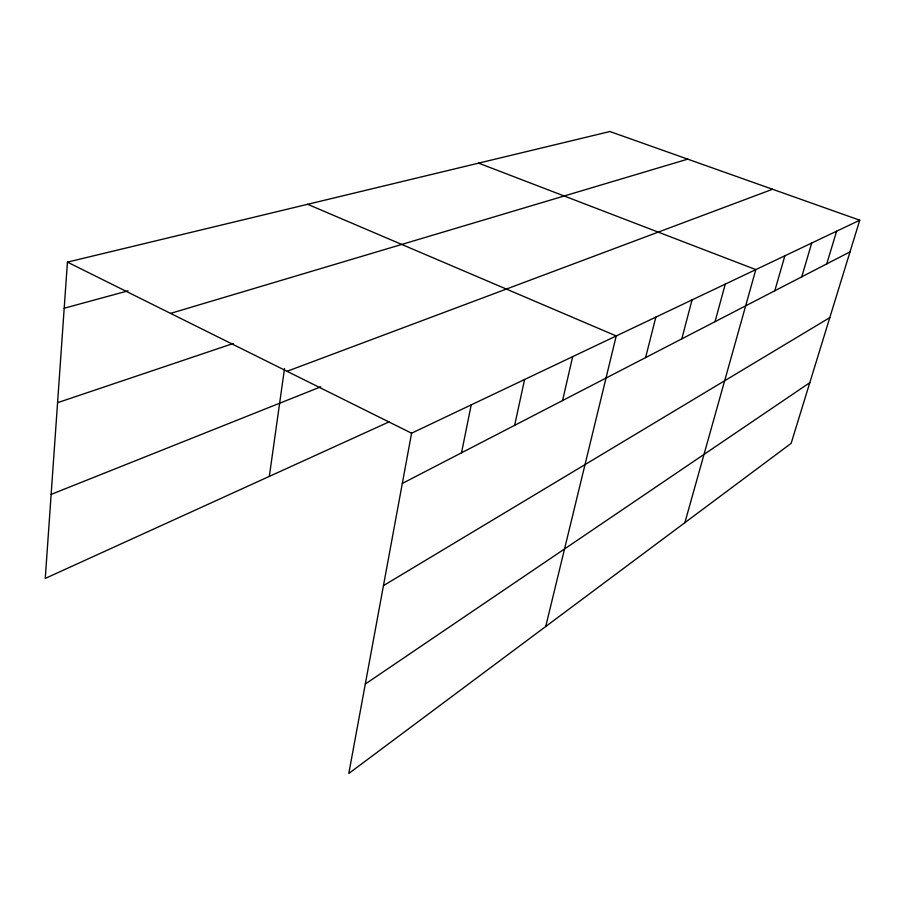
<?xml version="1.0" encoding="UTF-8"?>
<svg xmlns="http://www.w3.org/2000/svg" width="905" height="905" viewBox="0 0 905 905"><rect width="100%" height="100%" fill="white"/><g stroke="black" fill="none" stroke-linecap="round" stroke-linejoin="round"><path stroke-width="1.36" d="M859.75 220.209L411.583 433.212L348.798 773.47L791.14 443.36L859.75 220.209L609.913 131.53L67.434 262.122L45.25 578.419L389.014 421.9M269.328 476.392L284.521 368.527M461.527 452.805L471.2 404.886M514.64 425.339L524.595 379.5M562.559 400.553L572.684 356.649M545.715 626.509L616.237 335.947L307.643 204.292M645.593 357.599L655.854 317.112M681.793 338.877L692.054 299.906M715.029 321.682L725.256 284.125M684.87 522.671L755.822 269.6L478.621 163.138M774.793 290.777L784.873 255.798M801.751 276.828L811.717 243.038M826.751 263.898L836.605 231.205M365.303 684.033L809.794 382.679M383.46 585.625L829.806 317.621M402.318 483.428L850.021 251.862M51.144 494.39L320.743 386.831M287.043 371.299L772.542 189.258M57.581 402.68L233.275 343.481M170.547 313.39L687.732 159.144M64.198 308.232L128.08 290.833M67.434 262.122L411.583 433.212"/></g></svg>
